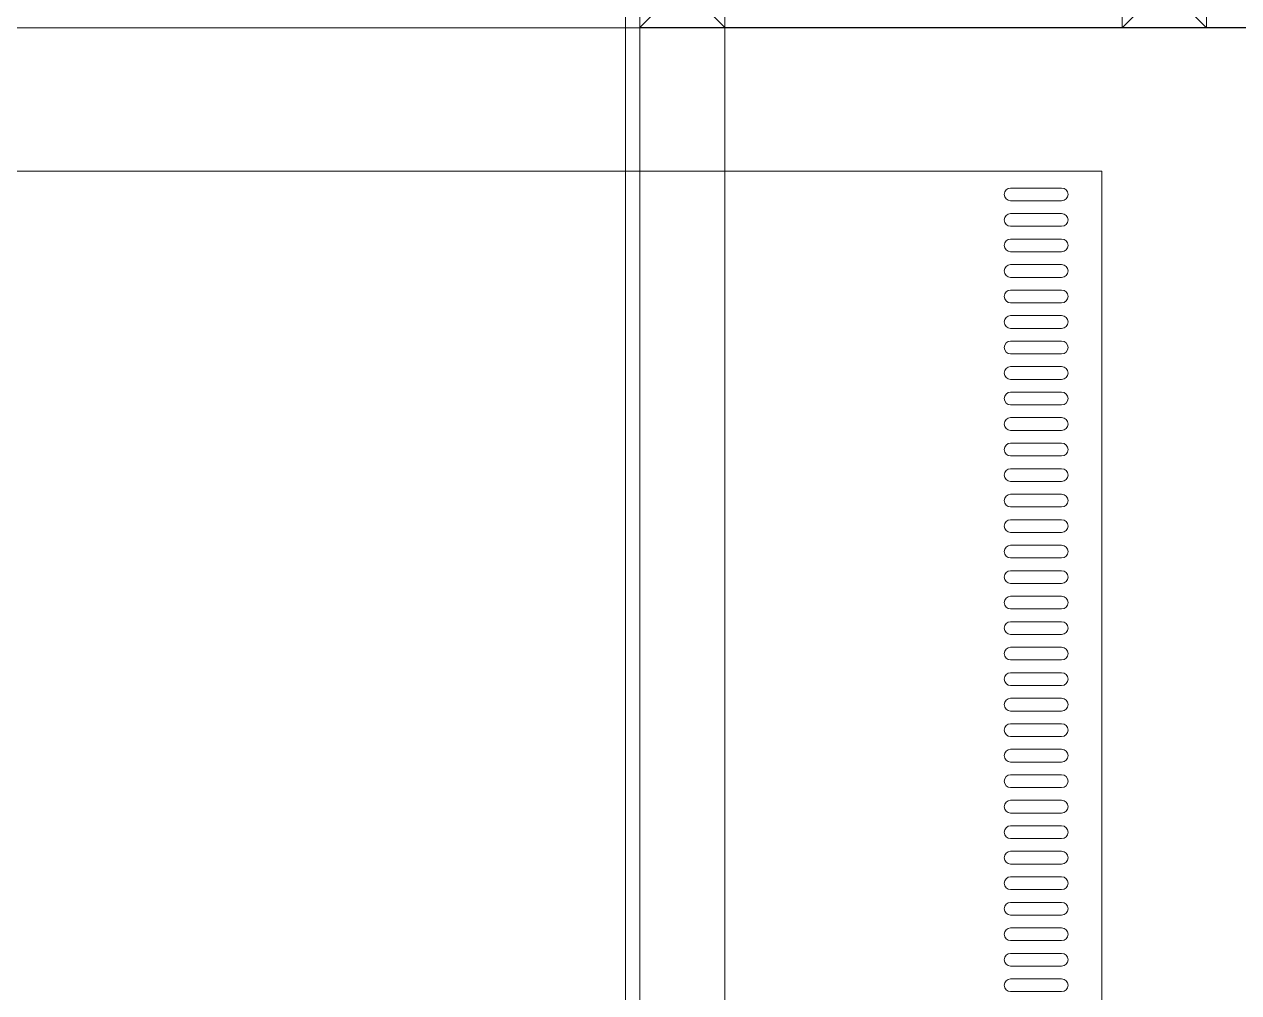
# Model space of a CAD drawing. Header units: millimetres. Extents: x -159872 to 386485, y -250577 to 158966.
# Drawn here: x 370593.6 to 371022, y 9210.1 to 9551.7 of the extents above; entities that cross this region are included whole.
import ezdxf

# ---------------------------------------------------------------- set-up
doc = ezdxf.new("R2010")
doc.units = ezdxf.units.MM
doc.header["$PDMODE"] = 1
doc.header["$PDSIZE"] = -2
doc.linetypes.add('DGN Style 3', pattern=[0.293518, 0.209656, -0.083862])
doc.layers.add('LDS-equipment-kitchen equipment', color=3, linetype='Continuous', lineweight=13)

# ---------------------------------------------------------------- blocks, each defined once
blk = doc.blocks.new('Group-330')
at = {"layer": 'LDS-equipment-kitchen equipment', "linetype": 'Continuous'}
for p, q in [((310300.24, 45957.4), (309550.24, 45957.4)), ((310300.24, 45275), (310300.24, 45957.4)), ((310286.04, 45951.45), (310268.04, 45951.45)), ((310286.04, 45946.95), (310268.04, 45946.95)), ((310286.04, 45942.45), (310268.04, 45942.45)), ((310286.04, 45937.95), (310268.04, 45937.95)), ((310286.04, 45933.45), (310268.04, 45933.45)), ((310286.04, 45928.95), (310268.04, 45928.95)), ((310286.04, 45924.45), (310268.04, 45924.45)), ((310286.04, 45919.95), (310268.04, 45919.95)), ((310286.04, 45915.45), (310268.04, 45915.45)), ((310286.04, 45910.95), (310268.04, 45910.95)), ((310286.04, 45906.45), (310268.04, 45906.45)), ((310286.04, 45901.95), (310268.04, 45901.95)), ((310286.04, 45897.45), (310268.04, 45897.45)), ((310286.04, 45892.95), (310268.04, 45892.95)), ((310286.04, 45888.45), (310268.04, 45888.45)), ((310286.04, 45883.95), (310268.04, 45883.95)), ((310286.04, 45879.45), (310268.04, 45879.45)), ((310286.04, 45874.95), (310268.04, 45874.95)), ((310286.04, 45870.45), (310268.04, 45870.45)), ((310286.04, 45865.95), (310268.04, 45865.95)), ((310286.04, 45861.45), (310268.04, 45861.45)), ((310286.04, 45856.95), (310268.04, 45856.95)), ((310286.04, 45852.45), (310268.04, 45852.45)), ((310286.04, 45847.95), (310268.04, 45847.95)), ((310286.04, 45843.45), (310268.04, 45843.45)), ((310286.04, 45838.95), (310268.04, 45838.95)), ((310286.04, 45834.45), (310268.04, 45834.45)), ((310286.04, 45829.95), (310268.04, 45829.95)), ((310286.04, 45825.45), (310268.04, 45825.45)), ((310286.04, 45820.95), (310268.04, 45820.95)), ((310286.04, 45816.45), (310268.04, 45816.45)), ((310286.04, 45811.95), (310268.04, 45811.95)), ((310286.04, 45807.45), (310268.04, 45807.45)), ((310286.04, 45802.95), (310268.04, 45802.95)), ((310286.04, 45798.45), (310268.04, 45798.45)), ((310286.04, 45793.95), (310268.04, 45793.95)), ((310286.04, 45789.45), (310268.04, 45789.45)), ((310286.04, 45784.95), (310268.04, 45784.95)), ((310286.04, 45780.45), (310268.04, 45780.45)), ((310286.04, 45775.95), (310268.04, 45775.95)), ((310286.04, 45771.45), (310268.04, 45771.45)), ((310286.04, 45766.95), (310268.04, 45766.95)), ((310286.04, 45762.45), (310268.04, 45762.45)), ((310286.04, 45757.95), (310268.04, 45757.95)), ((310286.04, 45753.45), (310268.04, 45753.45)), ((310286.04, 45748.95), (310268.04, 45748.95)), ((310286.04, 45744.45), (310268.04, 45744.45)), ((310286.04, 45739.95), (310268.04, 45739.95)), ((310286.04, 45735.45), (310268.04, 45735.45)), ((310286.04, 45730.95), (310268.04, 45730.95)), ((310286.04, 45726.45), (310268.04, 45726.45)), ((310286.04, 45721.95), (310268.04, 45721.95)), ((310286.04, 45717.45), (310268.04, 45717.45)), ((310286.04, 45712.95), (310268.04, 45712.95)), ((310286.04, 45708.45), (310268.04, 45708.45)), ((310286.04, 45703.95), (310268.04, 45703.95)), ((310286.04, 45699.45), (310268.04, 45699.45)), ((310286.04, 45694.95), (310268.04, 45694.95)), ((310286.04, 45690.45), (310268.04, 45690.45)), ((310286.04, 45685.95), (310268.04, 45685.95)), ((310286.04, 45681.45), (310268.04, 45681.45)), ((310286.04, 45676.95), (310268.04, 45676.95)), ((310286.04, 45672.45), (310268.04, 45672.45)), ((310286.04, 45667.95), (310268.04, 45667.95))]:
    blk.add_line(p, q, dxfattribs=at)
for centre, start, end in [((310268.04, 45949.2), 90, 180), ((310268.04, 45949.2), 180, 270), ((310286.04, 45949.2), 360, 90), ((310286.04, 45949.2), 270, 360), ((310268.04, 45940.2), 90, 180), ((310268.04, 45940.2), 180, 270), ((310286.04, 45940.2), 360, 90), ((310286.04, 45940.2), 270, 360), ((310268.04, 45931.2), 90, 180), ((310286.04, 45931.2), 360, 90), ((310268.04, 45931.2), 180, 270), ((310286.04, 45931.2), 270, 360), ((310268.04, 45922.2), 90, 180), ((310286.04, 45922.2), 360, 90), ((310268.04, 45922.2), 180, 270), ((310286.04, 45922.2), 270, 360), ((310268.04, 45913.2), 90, 180), ((310286.04, 45913.2), 360, 90), ((310268.04, 45913.2), 180, 270), ((310286.04, 45913.2), 270, 360), ((310268.04, 45904.2), 90, 180), ((310286.04, 45904.2), 360, 90), ((310268.04, 45904.2), 180, 270), ((310286.04, 45904.2), 270, 360), ((310268.04, 45895.2), 90, 180), ((310286.04, 45895.2), 360, 90), ((310268.04, 45895.2), 180, 270), ((310286.04, 45895.2), 270, 360), ((310268.04, 45886.2), 90, 180), ((310268.04, 45886.2), 180, 270), ((310286.04, 45886.2), 360, 90), ((310286.04, 45886.2), 270, 360), ((310268.04, 45877.2), 90, 180), ((310268.04, 45877.2), 180, 270), ((310286.04, 45877.2), 360, 90), ((310286.04, 45877.2), 270, 360), ((310268.04, 45868.2), 90, 180), ((310268.04, 45868.2), 180, 270), ((310286.04, 45868.2), 360, 90), ((310286.04, 45868.2), 270, 360), ((310268.04, 45859.2), 90, 180), ((310268.04, 45859.2), 180, 270), ((310286.04, 45859.2), 360, 90), ((310286.04, 45859.2), 270, 360), ((310268.04, 45850.2), 90, 180), ((310268.04, 45850.2), 180, 270), ((310286.04, 45850.2), 360, 90), ((310286.04, 45850.2), 270, 360), ((310268.04, 45841.2), 90, 180), ((310286.04, 45841.2), 360, 90), ((310268.04, 45841.2), 180, 270), ((310286.04, 45841.2), 270, 360), ((310268.04, 45832.2), 90, 180), ((310286.04, 45832.2), 360, 90), ((310268.04, 45832.2), 180, 270), ((310286.04, 45832.2), 270, 360), ((310268.04, 45823.2), 90, 180), ((310286.04, 45823.2), 360, 90), ((310268.04, 45823.2), 180, 270), ((310286.04, 45823.2), 270, 360), ((310268.04, 45814.2), 90, 180), ((310286.04, 45814.2), 360, 90), ((310268.04, 45814.2), 180, 270), ((310286.04, 45814.2), 270, 360), ((310268.04, 45805.2), 90, 180), ((310286.04, 45805.2), 360, 90), ((310268.04, 45805.2), 180, 270), ((310286.04, 45805.2), 270, 360), ((310268.04, 45796.2), 90, 180), ((310268.04, 45796.2), 180, 270), ((310286.04, 45796.2), 360, 90), ((310286.04, 45796.2), 270, 360), ((310268.04, 45787.2), 90, 180), ((310268.04, 45787.2), 180, 270), ((310286.04, 45787.2), 360, 90), ((310286.04, 45787.2), 270, 360), ((310268.04, 45778.2), 90, 180), ((310268.04, 45778.2), 180, 270), ((310286.04, 45778.2), 360, 90), ((310286.04, 45778.2), 270, 360), ((310268.04, 45769.2), 90, 180), ((310268.04, 45769.2), 180, 270), ((310286.04, 45769.2), 360, 90), ((310286.04, 45769.2), 270, 360), ((310268.04, 45760.2), 90, 180), ((310286.04, 45760.2), 360, 90), ((310268.04, 45760.2), 180, 270), ((310286.04, 45760.2), 270, 360), ((310268.04, 45751.2), 90, 180), ((310286.04, 45751.2), 360, 90), ((310268.04, 45751.2), 180, 270), ((310286.04, 45751.2), 270, 360), ((310268.04, 45742.2), 90, 180), ((310286.04, 45742.2), 360, 90), ((310268.04, 45742.2), 180, 270), ((310286.04, 45742.2), 270, 360), ((310268.04, 45733.2), 90, 180), ((310286.04, 45733.2), 360, 90), ((310268.04, 45733.2), 180, 270), ((310286.04, 45733.2), 270, 360), ((310268.04, 45724.2), 90, 180), ((310286.04, 45724.2), 360, 90), ((310268.04, 45724.2), 180, 270), ((310286.04, 45724.2), 270, 360), ((310268.04, 45715.2), 90, 180), ((310286.04, 45715.2), 360, 90), ((310268.04, 45715.2), 180, 270), ((310286.04, 45715.2), 270, 360), ((310268.04, 45706.2), 90, 180), ((310268.04, 45706.2), 180, 270), ((310286.04, 45706.2), 360, 90), ((310286.04, 45706.2), 270, 360), ((310268.04, 45697.2), 90, 180), ((310268.04, 45697.2), 180, 270), ((310286.04, 45697.2), 360, 90), ((310286.04, 45697.2), 270, 360), ((310268.04, 45688.2), 90, 180), ((310268.04, 45688.2), 180, 270), ((310286.04, 45688.2), 360, 90), ((310286.04, 45688.2), 270, 360), ((310268.04, 45679.2), 90, 180), ((310268.04, 45679.2), 180, 270), ((310286.04, 45679.2), 360, 90), ((310286.04, 45679.2), 270, 360), ((310268.04, 45670.2), 90, 180), ((310286.04, 45670.2), 360, 90), ((310268.04, 45670.2), 180, 270), ((310286.04, 45670.2), 270, 360)]:
    blk.add_arc(centre, 2.25, start, end, dxfattribs=at)
at = {"layer": 'LDS-equipment-kitchen equipment', "lineweight": 18}
for p in [(310265.79, 45949.2), (310288.29, 45949.2), (310265.79, 45940.2), (310288.29, 45940.2), (310265.79, 45931.2), (310288.29, 45931.2), (310265.79, 45922.2), (310288.29, 45922.2), (310265.79, 45913.2), (310288.29, 45913.2), (310265.79, 45904.2), (310288.29, 45904.2), (310265.79, 45895.2), (310288.29, 45895.2), (310265.79, 45886.2), (310288.29, 45886.2), (310265.79, 45877.2), (310288.29, 45877.2), (310265.79, 45868.2), (310288.29, 45868.2), (310265.79, 45859.2), (310288.29, 45859.2), (310265.79, 45850.2), (310288.29, 45850.2), (310265.79, 45841.2), (310288.29, 45841.2), (310265.79, 45832.2), (310288.29, 45832.2), (310265.79, 45823.2), (310288.29, 45823.2), (310265.79, 45814.2), (310288.29, 45814.2), (310265.79, 45805.2), (310288.29, 45805.2), (310265.79, 45796.2), (310288.29, 45796.2), (310265.79, 45787.2), (310288.29, 45787.2), (310265.79, 45778.2), (310288.29, 45778.2), (310265.79, 45769.2), (310288.29, 45769.2), (310265.79, 45760.2), (310288.29, 45760.2), (310265.79, 45751.2), (310288.29, 45751.2), (310265.79, 45742.2), (310288.29, 45742.2), (310265.79, 45733.2), (310288.29, 45733.2), (310265.79, 45724.2), (310288.29, 45724.2), (310265.79, 45715.2), (310288.29, 45715.2), (310265.79, 45706.2), (310288.29, 45706.2), (310265.79, 45697.2), (310288.29, 45697.2), (310265.79, 45688.2), (310288.29, 45688.2), (310265.79, 45679.2), (310288.29, 45679.2), (310265.79, 45670.2), (310288.29, 45670.2)]:
    blk.add_point(p, dxfattribs=at)
blk = doc.blocks.new('Group-332')
at = {"layer": 'LDS-equipment-kitchen equipment', "lineweight": 5}
for p, q in [((310137.18, 46008.13), (310167.18, 46038.13)), ((310167.18, 46008.13), (310137.18, 46038.13))]:
    blk.add_line(p, q, dxfattribs=at)
at = {"layer": 'LDS-equipment-kitchen equipment', "lineweight": 5, "flags": 128}
for points in [[(310542.18, 46048.13), (310542.18, 44648.13), (310132.18, 44648.13), (310132.18, 46048.13), (310542.18, 46048.13)], [(310137.18, 46008.13), (310137.18, 46038.13), (310542.18, 46038.13), (310542.18, 46008.13), (310137.18, 46008.13)], [(310137.18, 46038.13), (310137.18, 46008.13), (310167.18, 46008.13), (310167.18, 46038.13), (310137.18, 46038.13)], [(310137.18, 46008.13), (310167.18, 46008.13), (310167.18, 45431.63), (310137.18, 45431.63), (310137.18, 46008.13)]]:
    blk.add_lwpolyline(points, close=True, dxfattribs=at)
blk = doc.blocks.new('Group-333')
at = {"layer": 'LDS-equipment-kitchen equipment', "color": 7, "lineweight": 5}
for p, q in [((310307.37, 46007.94), (310337.11, 46038.13)), ((310307.37, 46038.13), (310337.11, 46007.94))]:
    blk.add_line(p, q, dxfattribs=at)
at = {"layer": 'LDS-equipment-kitchen equipment', "color": 7, "linetype": 'DGN Style 3', "lineweight": 5, "flags": 128}
for points in [[(309577.1, 46038.13), (310307.37, 46038.13), (310307.37, 46007.94), (309592.2, 46007.94), (309592.2, 46038.13)], [(310337.11, 46007.94), (310417.33, 46007.94), (310417.33, 46038.13), (310337.11, 46038.13), (310337.11, 46007.94)], [(310337.11, 46038.13), (310417.33, 46038.13), (310417.33, 46007.94), (310337.11, 46007.94), (310337.11, 46038.13)]]:
    blk.add_lwpolyline(points, dxfattribs=at)
at = {"layer": 'LDS-equipment-kitchen equipment', "color": 7, "lineweight": 5, "flags": 128}
for points in [[(310307.37, 46038.13), (310307.37, 46007.94), (310337.11, 46007.94), (310337.11, 46038.13), (310307.37, 46038.13), (310337.11, 46007.94)], [(310307.37, 46007.94), (310307.37, 46038.13), (310337.11, 46038.13), (310337.11, 46007.94), (310307.37, 46007.94), (310337.11, 46038.13)]]:
    blk.add_lwpolyline(points, dxfattribs=at)
blk = doc.blocks.new('Group-338')
at = {"layer": 'LDS-equipment-kitchen equipment'}
for name in ['Group-333', 'Group-332', 'Group-330']:
    blk.add_blockref(name, (0, 0), dxfattribs=at)

msp = doc.modelspace()

# ---------------------------------------------------------------- block references
at = {"layer": 'LDS-equipment-kitchen equipment', "color": 7}
msp.add_blockref('Group-338', (60673.51323, -36457.51522), dxfattribs=at)

doc.saveas('drawing.dxf')
